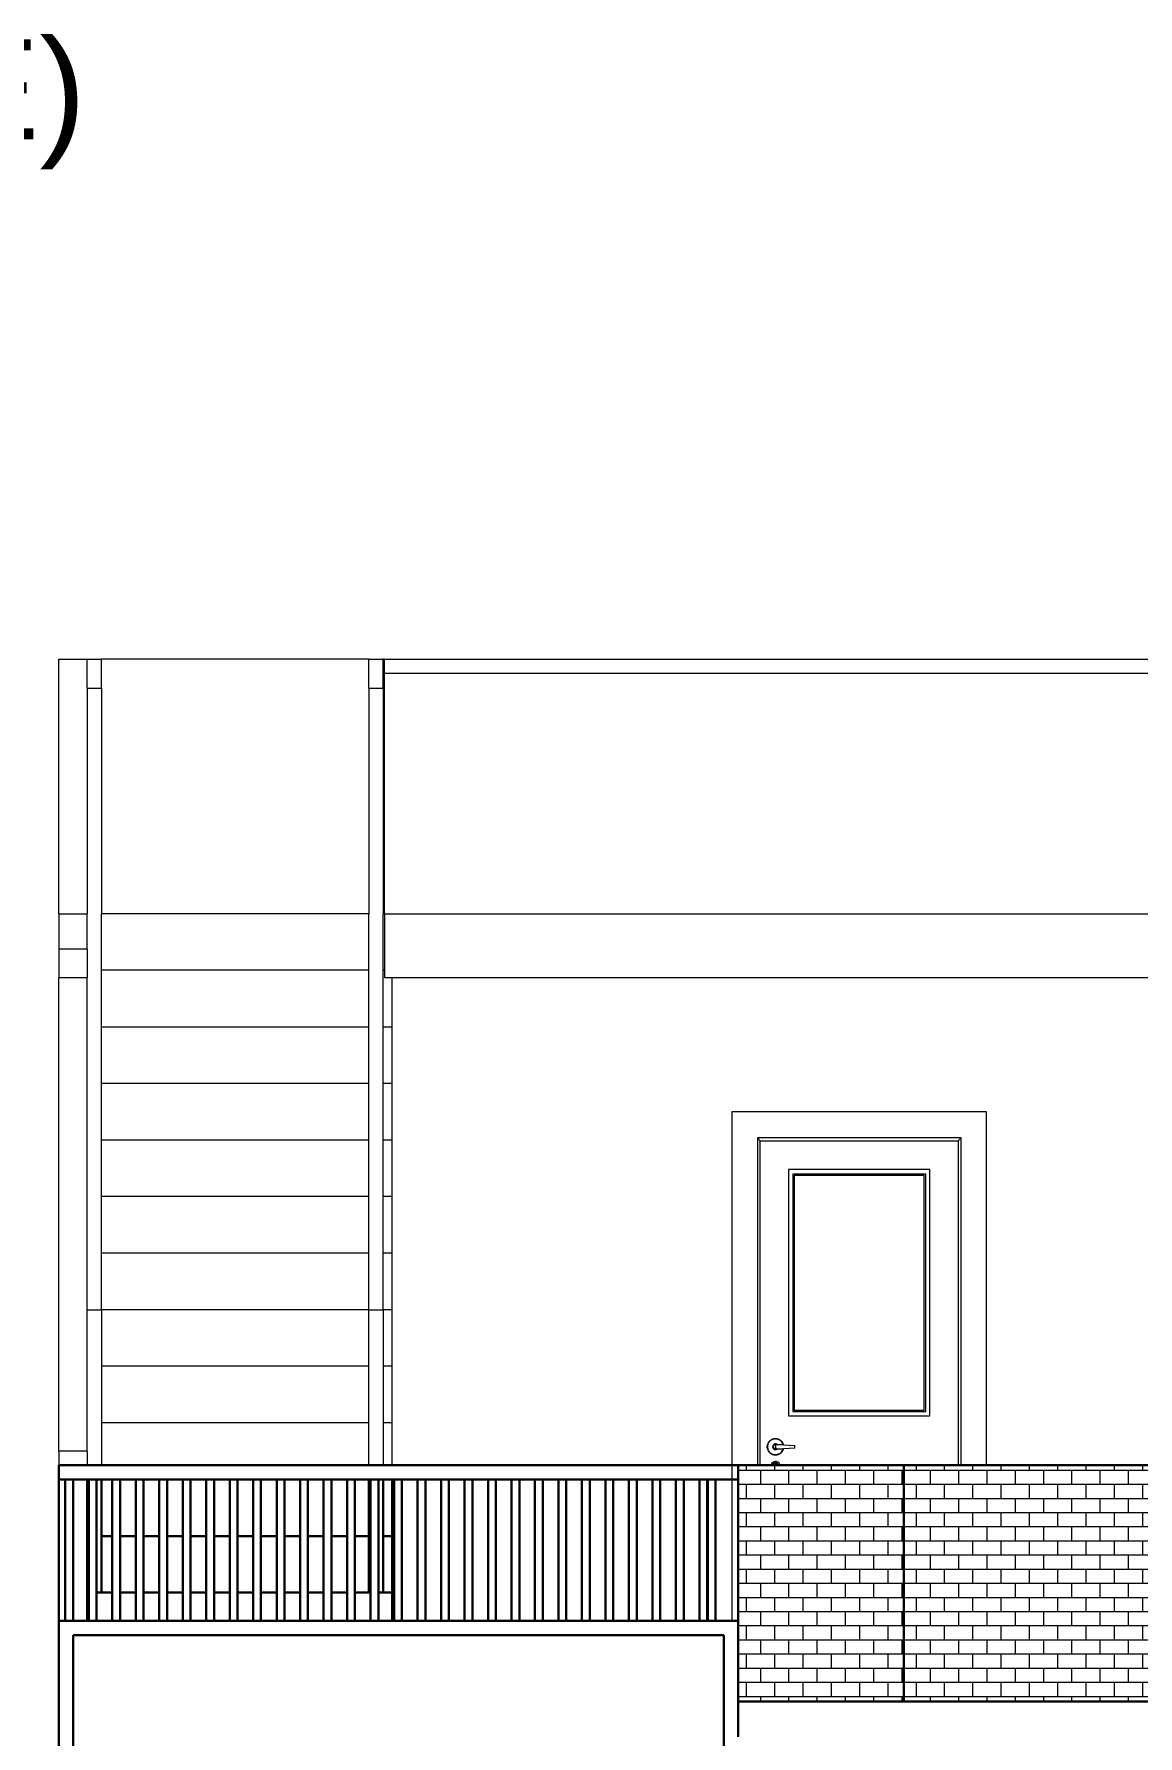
# Model space of a CAD drawing. Header units: inches. Extents: x 5914 to 162157, y -20538 to 282354.
# Drawn here: x 153713.2 to 153869.3, y -15566.5 to -15325.9 of the extents above; entities that cross this region are included whole.
import ezdxf

# ---------------------------------------------------------------- set-up
doc = ezdxf.new("R2010")
doc.units = ezdxf.units.IN
doc.header["$MEASUREMENT"] = 0
for name, color, linetype, lineweight in [('ELE1 RA', 1, 'Continuous', 30), ('ELE2 RA', 130, 'Continuous', 20), ('HATCH RA', 8, 'Continuous', 5)]:
    doc.layers.add(name, color=color, linetype=linetype, lineweight=lineweight)
doc.styles.get("Standard").update_dxf_attribs({"font": 'arial.ttf'})
pattern_1 = [(0, (-3762.0682, 67.065), (0, 2), []), (90, (-3762.0682, 67.065), (-2, 2), [2, -2])]

# ---------------------------------------------------------------- blocks, each defined once
blk = doc.blocks.new('SKBVVL')
at = {"layer": 'HATCH RA', "transparency": 33554687}
h = blk.add_hatch(dxfattribs=at)
h.set_pattern_fill('AR-B816', color=256, scale=0.25)
h.set_pattern_definition(pattern_1)
h.paths.add_polyline_path([(154074.17, -15528.26), (154056.63, -15528.26), (154056.43, -15528.26), (154056.31, -15528.26), (154056.07, -15528.26), (154056, -15528.26), (154055.76, -15528.26), (154055.44, -15528.26), (154053.88, -15528.26), (154053.48, -15528.26), (154050.76, -15528.26), (154050.76, -15550.26), (154050.76, -15561.66), (154074.17, -15561.66)])
h = blk.add_hatch(dxfattribs=at)
h.set_pattern_fill('AR-B816', color=256, scale=0.25)
h.set_pattern_definition(pattern_1)
h.paths.add_polyline_path([(154122.26, -15561.66), (154122.26, -15528.26), (154113.57, -15528.26), (154110.57, -15528.26), (154085.88, -15528.26), (154082.28, -15528.26), (154081.88, -15528.26), (154074.17, -15528.26), (154074.17, -15561.66)])
at = {"layer": 'ELE1 RA'}
for p, q in [((153954.76, -15528.26), (153954.76, -15530.26)), ((153958.76, -15528.26), (153954.76, -15528.26)), ((153954.76, -15530.26), (153955.66, -15530.26)), ((153954.76, -15530.26), (153954.76, -15550.26)), ((153955.66, -15530.26), (153956.77, -15530.26)), ((153955.66, -15530.26), (153955.66, -15550.26)), ((153956.77, -15530.26), (153956.77, -15550.26)), ((153956.77, -15530.26), (153958.76, -15530.26)), ((153960.76, -15528.26), (153958.76, -15528.26)), ((153958.76, -15530.26), (153958.98, -15530.26)), ((153958.76, -15546.26), (153958.76, -15530.26)), ((153958.98, -15530.26), (153960.09, -15530.26)), ((153958.98, -15530.26), (153958.98, -15546.26)), ((153960.09, -15530.26), (153960.76, -15530.26)), ((153960.09, -15530.26), (153960.09, -15546.26)), ((153998.57, -15528.26), (153960.76, -15528.26)), ((153960.76, -15530.26), (153962.3, -15530.26)), ((153960.76, -15530.26), (153960.76, -15538.26)), ((153962.3, -15530.26), (153963.41, -15530.26)), ((153962.3, -15530.26), (153962.3, -15538.26)), ((153963.41, -15530.26), (153965.62, -15530.26)), ((153963.41, -15530.26), (153963.41, -15538.26)), ((153965.62, -15530.26), (153966.73, -15530.26)), ((153965.62, -15530.26), (153965.62, -15538.26)), ((153966.73, -15530.26), (153968.94, -15530.26)), ((153966.73, -15530.26), (153966.73, -15538.26)), ((153968.94, -15530.26), (153970.05, -15530.26)), ((153968.94, -15530.26), (153968.94, -15538.26)), ((153970.05, -15530.26), (153972.26, -15530.26)), ((153970.05, -15530.26), (153970.05, -15538.26)), ((153972.26, -15530.26), (153973.37, -15530.26)), ((153972.26, -15530.26), (153972.26, -15538.26)), ((153973.37, -15530.26), (153975.58, -15530.26)), ((153973.37, -15530.26), (153973.37, -15538.26)), ((153975.58, -15530.26), (153976.69, -15530.26)), ((153975.58, -15530.26), (153975.58, -15538.26)), ((153976.69, -15530.26), (153978.9, -15530.26)), ((153976.69, -15530.26), (153976.69, -15538.26)), ((153978.9, -15530.26), (153980, -15530.26)), ((153978.9, -15530.26), (153978.9, -15538.26)), ((153980, -15530.26), (153982.22, -15530.26)), ((153980, -15530.26), (153980, -15538.26)), ((153982.22, -15530.26), (153983.32, -15530.26)), ((153982.22, -15530.26), (153982.22, -15538.26)), ((153983.32, -15530.26), (153985.54, -15530.26)), ((153983.32, -15530.26), (153983.32, -15538.26)), ((153985.54, -15530.26), (153986.64, -15530.26)), ((153985.54, -15530.26), (153985.54, -15538.26)), ((153986.64, -15530.26), (153988.86, -15530.26)), ((153986.64, -15530.26), (153986.64, -15538.26)), ((153988.86, -15530.26), (153989.96, -15530.26)), ((153988.86, -15530.26), (153988.86, -15538.26)), ((153989.96, -15530.26), (153992.18, -15530.26)), ((153989.96, -15530.26), (153989.96, -15538.26)), ((153992.18, -15530.26), (153993.28, -15530.26)), ((153992.18, -15530.26), (153992.18, -15538.26)), ((153993.28, -15530.26), (153995.5, -15530.26)), ((153993.28, -15530.26), (153993.28, -15538.26)), ((153995.5, -15530.26), (153996.6, -15530.26)), ((153995.5, -15530.26), (153995.5, -15538.26)), ((153996.6, -15530.26), (153998.57, -15530.26)), ((153996.6, -15530.26), (153996.6, -15538.26)), ((154000.57, -15528.26), (153998.57, -15528.26)), ((153998.57, -15530.26), (153998.82, -15530.26)), ((153998.57, -15538.26), (153998.57, -15530.26)), ((153998.82, -15530.26), (153999.92, -15530.26)), ((153998.82, -15530.26), (153998.82, -15546.26)), ((153999.92, -15530.26), (154000.57, -15530.26)), ((153999.92, -15530.26), (153999.92, -15546.26)), ((154001.88, -15528.26), (154000.57, -15528.26)), ((154000.57, -15530.26), (154001.88, -15530.26)), ((154000.57, -15530.26), (154000.57, -15538.26)), ((154050.76, -15528.26), (154001.88, -15528.26)), ((154001.88, -15538.26), (154001.88, -15530.26)), ((154001.88, -15530.26), (154002.14, -15530.26)), ((154002.14, -15530.26), (154003.24, -15530.26)), ((154002.14, -15530.26), (154002.14, -15550.26)), ((154003.24, -15530.26), (154005.45, -15530.26)), ((154003.24, -15530.26), (154003.24, -15550.26)), ((154005.45, -15530.26), (154006.56, -15530.26)), ((154005.45, -15530.26), (154005.45, -15550.26)), ((154006.56, -15530.26), (154008.77, -15530.26)), ((154006.56, -15530.26), (154006.56, -15550.26)), ((154008.77, -15530.26), (154009.88, -15530.26)), ((154008.77, -15530.26), (154008.77, -15550.26)), ((154009.88, -15530.26), (154012.09, -15530.26)), ((154009.88, -15530.26), (154009.88, -15550.26)), ((154012.09, -15530.26), (154013.2, -15530.26)), ((154012.09, -15530.26), (154012.09, -15550.26)), ((154013.2, -15530.26), (154015.41, -15530.26)), ((154013.2, -15530.26), (154013.2, -15550.26)), ((154015.41, -15530.26), (154016.52, -15530.26)), ((154015.41, -15530.26), (154015.41, -15550.26)), ((154016.52, -15530.26), (154018.73, -15530.26)), ((154016.52, -15530.26), (154016.52, -15550.26)), ((154018.73, -15530.26), (154019.84, -15530.26)), ((154018.73, -15530.26), (154018.73, -15550.26)), ((154019.84, -15530.26), (154022.05, -15530.26)), ((154019.84, -15530.26), (154019.84, -15550.26)), ((154022.05, -15530.26), (154023.16, -15530.26)), ((154022.05, -15530.26), (154022.05, -15550.26)), ((154023.16, -15530.26), (154025.37, -15530.26)), ((154023.16, -15530.26), (154023.16, -15550.26)), ((154025.37, -15530.26), (154026.48, -15530.26)), ((154025.37, -15530.26), (154025.37, -15550.26)), ((154026.48, -15530.26), (154028.69, -15530.26)), ((154026.48, -15530.26), (154026.48, -15550.26)), ((154028.69, -15530.26), (154029.8, -15530.26)), ((154028.69, -15530.26), (154028.69, -15550.26)), ((154029.8, -15530.26), (154032.01, -15530.26)), ((154029.8, -15530.26), (154029.8, -15550.26)), ((154032.01, -15530.26), (154033.12, -15530.26)), ((154032.01, -15530.26), (154032.01, -15550.26)), ((154033.12, -15530.26), (154035.33, -15530.26)), ((154033.12, -15530.26), (154033.12, -15550.26)), ((154035.33, -15530.26), (154036.44, -15530.26)), ((154035.33, -15530.26), (154035.33, -15550.26)), ((154036.44, -15530.26), (154038.65, -15530.26)), ((154036.44, -15530.26), (154036.44, -15550.26)), ((154038.65, -15530.26), (154039.76, -15530.26)), ((154038.65, -15530.26), (154038.65, -15550.26)), ((154039.76, -15530.26), (154041.97, -15530.26)), ((154039.76, -15530.26), (154039.76, -15550.26)), ((154041.97, -15530.26), (154043.08, -15530.26)), ((154041.97, -15530.26), (154041.97, -15550.26)), ((154043.08, -15530.26), (154045.29, -15530.26)), ((154043.08, -15530.26), (154043.08, -15550.26)), ((154045.29, -15530.26), (154046.4, -15530.26)), ((154045.29, -15530.26), (154045.29, -15550.26)), ((154046.4, -15530.26), (154046.47, -15530.26)), ((154046.4, -15530.26), (154046.4, -15550.26)), ((154046.47, -15530.26), (154047.58, -15530.26)), ((154046.47, -15530.26), (154046.47, -15550.26)), ((154047.58, -15530.26), (154050.76, -15530.26)), ((154047.58, -15530.26), (154047.58, -15550.26)), ((154050.76, -15528.26), (154050.76, -15550.26)), ((154053.48, -15528.26), (154050.76, -15528.26)), ((154053.88, -15528.26), (154053.48, -15528.26)), ((154055.44, -15528.26), (154053.88, -15528.26)), ((154055.64, -15528.26), (154055.44, -15528.26)), ((154055.76, -15528.26), (154055.64, -15528.26)), ((154056, -15528.26), (154055.76, -15528.26)), ((154056.07, -15528.26), (154056, -15528.26)), ((154056.31, -15528.26), (154056.07, -15528.26)), ((154056.43, -15528.26), (154056.31, -15528.26)), ((154056.63, -15528.26), (154056.43, -15528.26)), ((154074.17, -15528.26), (154056.63, -15528.26)), ((154074.17, -15561.66), (154074.17, -15528.26)), ((154081.88, -15528.26), (154074.17, -15528.26)), ((154082.28, -15528.26), (154081.88, -15528.26)), ((154085.88, -15528.26), (154082.28, -15528.26)), ((154110.57, -15528.26), (154085.88, -15528.26)), ((153962.3, -15538.26), (153960.76, -15538.26)), ((153960.76, -15546.26), (153960.76, -15538.26)), ((153962.3, -15538.26), (153962.3, -15546.26)), ((153965.62, -15538.26), (153963.41, -15538.26)), ((153963.41, -15538.26), (153963.41, -15546.26)), ((153965.62, -15538.26), (153965.62, -15546.26)), ((153968.94, -15538.26), (153966.73, -15538.26)), ((153966.73, -15538.26), (153966.73, -15546.26)), ((153968.94, -15538.26), (153968.94, -15546.26)), ((153972.26, -15538.26), (153970.05, -15538.26)), ((153970.05, -15538.26), (153970.05, -15546.26)), ((153972.26, -15538.26), (153972.26, -15546.26)), ((153975.58, -15538.26), (153973.37, -15538.26)), ((153973.37, -15538.26), (153973.37, -15546.26)), ((153975.58, -15538.26), (153975.58, -15546.26)), ((153978.9, -15538.26), (153976.69, -15538.26)), ((153976.69, -15538.26), (153976.69, -15546.26)), ((153978.9, -15538.26), (153978.9, -15546.26)), ((153982.22, -15538.26), (153980, -15538.26)), ((153980, -15538.26), (153980, -15546.26)), ((153982.22, -15538.26), (153982.22, -15546.26)), ((153985.54, -15538.26), (153983.32, -15538.26)), ((153983.32, -15538.26), (153983.32, -15546.26)), ((153985.54, -15538.26), (153985.54, -15546.26)), ((153988.86, -15538.26), (153986.64, -15538.26)), ((153986.64, -15538.26), (153986.64, -15546.26)), ((153988.86, -15538.26), (153988.86, -15546.26)), ((153992.18, -15538.26), (153989.96, -15538.26)), ((153989.96, -15538.26), (153989.96, -15546.26)), ((153992.18, -15538.26), (153992.18, -15546.26)), ((153995.5, -15538.26), (153993.28, -15538.26)), ((153993.28, -15538.26), (153993.28, -15546.26)), ((153995.5, -15538.26), (153995.5, -15546.26)), ((153998.57, -15538.26), (153996.6, -15538.26)), ((153996.6, -15538.26), (153996.6, -15546.26)), ((153998.57, -15546.26), (153998.57, -15538.26)), ((154001.88, -15538.26), (154000.57, -15538.26)), ((154000.57, -15546.26), (154000.57, -15538.26)), ((154001.88, -15546.26), (154001.88, -15538.26)), ((153958.76, -15550.26), (153958.76, -15546.26)), ((153958.76, -15546.26), (153958.98, -15546.26)), ((153958.98, -15546.26), (153958.98, -15550.26)), ((153960.09, -15546.26), (153960.76, -15546.26)), ((153960.09, -15546.26), (153960.09, -15550.26)), ((153962.3, -15546.26), (153960.76, -15546.26)), ((153962.3, -15546.26), (153962.3, -15550.26)), ((153965.62, -15546.26), (153963.41, -15546.26)), ((153963.41, -15546.26), (153963.41, -15550.26)), ((153965.62, -15546.26), (153965.62, -15550.26)), ((153968.94, -15546.26), (153966.73, -15546.26)), ((153966.73, -15546.26), (153966.73, -15550.26)), ((153968.94, -15546.26), (153968.94, -15550.26)), ((153972.26, -15546.26), (153970.05, -15546.26)), ((153970.05, -15546.26), (153970.05, -15550.26)), ((153972.26, -15546.26), (153972.26, -15550.26)), ((153975.58, -15546.26), (153973.37, -15546.26)), ((153973.37, -15546.26), (153973.37, -15550.26)), ((153975.58, -15546.26), (153975.58, -15550.26)), ((153978.9, -15546.26), (153976.69, -15546.26)), ((153976.69, -15546.26), (153976.69, -15550.26)), ((153978.9, -15546.26), (153978.9, -15550.26)), ((153982.22, -15546.26), (153980, -15546.26)), ((153980, -15546.26), (153980, -15550.26)), ((153982.22, -15546.26), (153982.22, -15550.26)), ((153985.54, -15546.26), (153983.32, -15546.26)), ((153983.32, -15546.26), (153983.32, -15550.26)), ((153985.54, -15546.26), (153985.54, -15550.26)), ((153988.86, -15546.26), (153986.64, -15546.26)), ((153986.64, -15546.26), (153986.64, -15550.26)), ((153988.86, -15546.26), (153988.86, -15550.26)), ((153992.18, -15546.26), (153989.96, -15546.26)), ((153989.96, -15546.26), (153989.96, -15550.26)), ((153992.18, -15546.26), (153992.18, -15550.26)), ((153995.5, -15546.26), (153993.28, -15546.26)), ((153993.28, -15546.26), (153993.28, -15550.26)), ((153995.5, -15546.26), (153995.5, -15550.26)), ((153998.57, -15546.26), (153996.6, -15546.26)), ((153996.6, -15546.26), (153996.6, -15550.26)), ((153998.57, -15546.26), (153998.82, -15546.26)), ((153998.82, -15546.26), (153998.82, -15550.26)), ((153999.92, -15546.26), (154000.57, -15546.26)), ((153999.92, -15546.26), (153999.92, -15550.26)), ((154001.88, -15546.26), (154000.57, -15546.26)), ((154001.88, -15550.26), (154001.88, -15546.26)), ((153955.66, -15550.26), (153954.76, -15550.26)), ((153954.76, -15550.26), (153954.76, -15791.26)), ((153956.77, -15550.26), (153955.66, -15550.26)), ((153958.76, -15550.26), (153956.77, -15550.26)), ((153958.98, -15550.26), (153958.76, -15550.26)), ((153960.09, -15550.26), (153958.98, -15550.26)), ((153962.3, -15550.26), (153960.09, -15550.26)), ((153963.41, -15550.26), (153962.3, -15550.26)), ((153965.62, -15550.26), (153963.41, -15550.26)), ((153966.73, -15550.26), (153965.62, -15550.26)), ((153968.94, -15550.26), (153966.73, -15550.26)), ((153970.05, -15550.26), (153968.94, -15550.26)), ((153972.26, -15550.26), (153970.05, -15550.26)), ((153973.37, -15550.26), (153972.26, -15550.26)), ((153975.58, -15550.26), (153973.37, -15550.26)), ((153976.69, -15550.26), (153975.58, -15550.26)), ((153978.9, -15550.26), (153976.69, -15550.26)), ((153980, -15550.26), (153978.9, -15550.26)), ((153982.22, -15550.26), (153980, -15550.26)), ((153983.32, -15550.26), (153982.22, -15550.26)), ((153985.54, -15550.26), (153983.32, -15550.26)), ((153986.64, -15550.26), (153985.54, -15550.26)), ((153988.86, -15550.26), (153986.64, -15550.26)), ((153989.96, -15550.26), (153988.86, -15550.26)), ((153992.18, -15550.26), (153989.96, -15550.26)), ((153993.28, -15550.26), (153992.18, -15550.26)), ((153995.5, -15550.26), (153993.28, -15550.26)), ((153996.6, -15550.26), (153995.5, -15550.26)), ((153998.82, -15550.26), (153996.6, -15550.26)), ((153999.92, -15550.26), (153998.82, -15550.26)), ((154001.88, -15550.26), (153999.92, -15550.26)), ((154002.14, -15550.26), (154001.88, -15550.26)), ((154003.24, -15550.26), (154002.14, -15550.26)), ((154005.45, -15550.26), (154003.24, -15550.26)), ((154006.56, -15550.26), (154005.45, -15550.26)), ((154008.77, -15550.26), (154006.56, -15550.26)), ((154009.88, -15550.26), (154008.77, -15550.26)), ((154012.09, -15550.26), (154009.88, -15550.26)), ((154013.2, -15550.26), (154012.09, -15550.26)), ((154015.41, -15550.26), (154013.2, -15550.26)), ((154016.52, -15550.26), (154015.41, -15550.26)), ((154018.73, -15550.26), (154016.52, -15550.26)), ((154019.84, -15550.26), (154018.73, -15550.26)), ((154022.05, -15550.26), (154019.84, -15550.26)), ((154023.16, -15550.26), (154022.05, -15550.26)), ((154025.37, -15550.26), (154023.16, -15550.26)), ((154026.48, -15550.26), (154025.37, -15550.26)), ((154028.69, -15550.26), (154026.48, -15550.26)), ((154029.8, -15550.26), (154028.69, -15550.26)), ((154032.01, -15550.26), (154029.8, -15550.26)), ((154033.12, -15550.26), (154032.01, -15550.26)), ((154035.33, -15550.26), (154033.12, -15550.26)), ((154036.44, -15550.26), (154035.33, -15550.26)), ((154038.65, -15550.26), (154036.44, -15550.26)), ((154039.76, -15550.26), (154038.65, -15550.26)), ((154041.97, -15550.26), (154039.76, -15550.26)), ((154043.08, -15550.26), (154041.97, -15550.26)), ((154045.29, -15550.26), (154043.08, -15550.26)), ((154046.4, -15550.26), (154045.29, -15550.26)), ((154046.47, -15550.26), (154046.4, -15550.26)), ((154047.58, -15550.26), (154046.47, -15550.26)), ((154049.88, -15550.26), (154047.58, -15550.26)), ((154050.76, -15550.26), (154049.88, -15550.26)), ((154050.76, -15561.66), (154050.76, -15550.26)), ((153956.76, -15552.26), (153956.76, -15789.26)), ((154048.76, -15552.26), (153956.76, -15552.26)), ((154048.76, -15789.26), (154048.76, -15552.26)), ((154074.17, -15561.66), (154050.76, -15561.66)), ((154050.76, -15561.66), (154050.76, -15566.66)), ((154122.26, -15561.66), (154074.17, -15561.66))]:
    blk.add_line(p, q, dxfattribs=at)
at = {"layer": 'ELE2 RA'}
for p, q in [((153954.76, -15450.26), (153954.76, -15414.26)), ((153954.76, -15414.26), (153958.76, -15414.26)), ((153958.76, -15414.26), (153960.76, -15414.26)), ((153958.76, -15418.34), (153958.76, -15414.26)), ((153960.76, -15418.34), (153960.76, -15414.26)), ((153998.57, -15414.26), (153960.76, -15414.26)), ((153998.57, -15414.26), (154000.57, -15414.26)), ((153998.57, -15418.34), (153998.57, -15414.26)), ((154000.57, -15418.34), (154000.57, -15414.26)), ((154000.76, -15414.26), (154000.57, -15414.26)), ((154000.76, -15416.26), (154000.76, -15414.26)), ((154000.76, -15414.26), (154252.4, -15414.26)), ((154000.76, -15450.26), (154000.76, -15416.26)), ((154000.76, -15416.26), (154250.4, -15416.26)), ((153958.76, -15418.34), (153960.76, -15418.34)), ((153958.76, -15418.34), (153958.76, -15450.26)), ((153960.76, -15418.34), (153960.76, -15450.26)), ((153998.57, -15418.34), (154000.57, -15418.34)), ((153998.57, -15418.34), (153998.57, -15450.26)), ((154000.57, -15418.34), (154000.57, -15450.26)), ((153954.76, -15450.26), (153954.76, -15455.26)), ((153954.76, -15450.26), (153958.76, -15450.26)), ((153958.76, -15455.26), (153958.76, -15450.26)), ((153960.76, -15458.26), (153960.76, -15450.26)), ((153998.57, -15450.26), (153960.76, -15450.26)), ((153998.57, -15458.26), (153998.57, -15450.26)), ((154000.76, -15450.26), (154000.57, -15450.26)), ((154000.57, -15458.26), (154000.57, -15450.26)), ((154000.76, -15450.26), (154216.26, -15450.26)), ((154000.76, -15450.26), (154000.76, -15458.26)), ((153958.76, -15455.26), (153954.76, -15455.26)), ((153954.76, -15455.26), (153954.76, -15459.26)), ((153958.76, -15455.26), (153958.76, -15459.26)), ((153954.76, -15526.26), (153954.76, -15459.26)), ((153954.76, -15459.26), (153958.76, -15459.26)), ((153958.76, -15506.26), (153958.76, -15459.26)), ((153998.57, -15458.26), (153960.76, -15458.26)), ((153960.76, -15466.26), (153960.76, -15458.26)), ((153998.57, -15466.26), (153998.57, -15458.26)), ((154000.76, -15458.26), (154000.57, -15458.26)), ((154000.57, -15466.26), (154000.57, -15458.26)), ((154000.76, -15458.26), (154000.76, -15459.26)), ((154000.76, -15459.26), (154001.88, -15459.26)), ((154001.88, -15466.26), (154001.88, -15459.26)), ((154001.88, -15459.26), (154207.26, -15459.26)), ((153960.76, -15466.26), (153998.57, -15466.26)), ((153960.76, -15474.26), (153960.76, -15466.26)), ((153998.57, -15474.26), (153998.57, -15466.26)), ((154000.57, -15466.26), (154001.88, -15466.26)), ((154000.57, -15474.26), (154000.57, -15466.26)), ((154001.88, -15474.26), (154001.88, -15466.26)), ((153998.57, -15474.26), (153960.76, -15474.26)), ((153960.76, -15482.26), (153960.76, -15474.26)), ((153998.57, -15482.26), (153998.57, -15474.26)), ((154001.88, -15474.26), (154000.57, -15474.26)), ((154000.57, -15482.26), (154000.57, -15474.26)), ((154001.88, -15482.26), (154001.88, -15474.26)), ((154049.88, -15478.26), (154049.88, -15550.26)), ((154085.88, -15478.26), (154049.88, -15478.26)), ((154085.88, -15528.26), (154085.88, -15478.26)), ((153998.57, -15482.26), (153960.76, -15482.26)), ((153960.76, -15490.26), (153960.76, -15482.26)), ((153998.57, -15490.26), (153998.57, -15482.26)), ((154001.88, -15482.26), (154000.57, -15482.26)), ((154000.57, -15490.26), (154000.57, -15482.26)), ((154001.88, -15490.26), (154001.88, -15482.26)), ((154053.48, -15481.95), (154053.88, -15482.36)), ((154053.48, -15481.95), (154053.48, -15528.26)), ((154082.28, -15481.95), (154053.48, -15481.95)), ((154081.88, -15482.36), (154082.28, -15481.95)), ((154082.28, -15528.26), (154082.28, -15481.95)), ((154053.88, -15482.36), (154081.88, -15482.36)), ((154053.88, -15528.26), (154053.88, -15482.36)), ((154081.88, -15482.36), (154081.88, -15528.26)), ((154057.88, -15486.45), (154057.88, -15521.28)), ((154077.88, -15486.45), (154057.88, -15486.45)), ((154058.48, -15487.07), (154058.48, -15520.67)), ((154077.28, -15487.07), (154058.48, -15487.07)), ((154077.28, -15520.67), (154077.28, -15487.07)), ((154077.88, -15521.28), (154077.88, -15486.45)), ((154058.68, -15487.27), (154058.68, -15520.46)), ((154077.08, -15487.27), (154058.68, -15487.27)), ((154077.08, -15520.46), (154077.08, -15487.27)), ((153998.57, -15490.26), (153960.76, -15490.26)), ((153960.76, -15498.26), (153960.76, -15490.26)), ((153998.57, -15498.26), (153998.57, -15490.26)), ((154001.88, -15490.26), (154000.57, -15490.26)), ((154000.57, -15498.26), (154000.57, -15490.26)), ((154001.88, -15498.26), (154001.88, -15490.26)), ((153998.57, -15498.26), (153960.76, -15498.26)), ((153960.76, -15506.26), (153960.76, -15498.26)), ((153998.57, -15506.26), (153998.57, -15498.26)), ((154001.88, -15498.26), (154000.57, -15498.26)), ((154000.57, -15506.26), (154000.57, -15498.26)), ((154001.88, -15506.26), (154001.88, -15498.26)), ((153958.76, -15506.26), (153960.76, -15506.26)), ((153958.76, -15526.26), (153958.76, -15506.26)), ((153998.57, -15506.26), (153960.76, -15506.26)), ((153960.76, -15506.26), (153960.76, -15514.26)), ((153998.57, -15506.26), (154000.57, -15506.26)), ((153998.57, -15514.26), (153998.57, -15506.26)), ((154001.88, -15506.26), (154000.57, -15506.26)), ((154000.57, -15506.26), (154000.57, -15514.26)), ((154001.88, -15514.26), (154001.88, -15506.26)), ((153998.57, -15514.26), (153960.76, -15514.26)), ((153960.76, -15514.26), (153960.76, -15522.26)), ((153998.57, -15522.26), (153998.57, -15514.26)), ((154001.88, -15514.26), (154000.57, -15514.26)), ((154000.57, -15514.26), (154000.57, -15522.26)), ((154001.88, -15522.26), (154001.88, -15514.26)), ((154058.48, -15520.67), (154077.28, -15520.67)), ((154058.68, -15520.46), (154077.08, -15520.46)), ((153998.57, -15522.26), (153960.76, -15522.26)), ((153960.76, -15522.26), (153960.76, -15528.26)), ((153998.57, -15528.26), (153998.57, -15522.26)), ((154001.88, -15522.26), (154000.57, -15522.26)), ((154000.57, -15522.26), (154000.57, -15528.26)), ((154001.88, -15528.26), (154001.88, -15522.26)), ((154057.88, -15521.28), (154077.88, -15521.28)), ((154054.89, -15525.52), (154054.91, -15525.39)), ((154054.89, -15525.52), (154054.91, -15525.39)), ((154054.89, -15525.64), (154054.89, -15525.52)), ((154054.89, -15525.64), (154054.89, -15525.52)), ((154054.89, -15525.76), (154054.89, -15525.64)), ((154054.89, -15525.76), (154054.89, -15525.64)), ((154054.91, -15525.39), (154054.94, -15525.27)), ((154054.91, -15525.39), (154054.94, -15525.27)), ((154054.92, -15525.64), (154054.93, -15525.52)), ((154054.93, -15525.76), (154054.92, -15525.64)), ((154054.93, -15525.52), (154054.94, -15525.4)), ((154054.95, -15525.4), (154054.93, -15525.52)), ((154054.93, -15525.52), (154054.93, -15525.64)), ((154054.93, -15525.64), (154054.93, -15525.76)), ((154054.94, -15525.27), (154054.99, -15525.16)), ((154054.94, -15525.27), (154054.99, -15525.16)), ((154054.94, -15525.4), (154054.97, -15525.28)), ((154054.94, -15525.52), (154054.96, -15525.4)), ((154054.94, -15525.76), (154054.94, -15525.64)), ((154054.98, -15525.29), (154054.95, -15525.4)), ((154054.97, -15525.28), (154055.02, -15525.17)), ((154055.02, -15525.17), (154054.98, -15525.29)), ((154054.99, -15525.16), (154055.04, -15525.04)), ((154054.99, -15525.16), (154055.04, -15525.05)), ((154055.02, -15525.17), (154055.07, -15525.06)), ((154055.08, -15525.07), (154055.02, -15525.17)), ((154055.03, -15525.18), (154055.08, -15525.07)), ((154055.04, -15525.04), (154055.11, -15524.94)), ((154055.04, -15525.05), (154055.11, -15524.94)), ((154055.07, -15525.06), (154055.13, -15524.96)), ((154055.14, -15524.97), (154055.08, -15525.07)), ((154055.11, -15524.94), (154055.18, -15524.84)), ((154055.11, -15524.94), (154055.18, -15524.84)), ((154055.13, -15524.96), (154055.21, -15524.87)), ((154055.21, -15524.87), (154055.14, -15524.97)), ((154055.18, -15524.84), (154055.27, -15524.75)), ((154055.18, -15524.84), (154055.27, -15524.76)), ((154055.21, -15524.87), (154055.29, -15524.78)), ((154055.29, -15524.79), (154055.21, -15524.87)), ((154055.22, -15524.88), (154055.3, -15524.79)), ((154055.27, -15524.75), (154055.36, -15524.68)), ((154055.27, -15524.76), (154055.36, -15524.68)), ((154055.29, -15524.78), (154055.38, -15524.7)), ((154055.39, -15524.71), (154055.29, -15524.79)), ((154055.36, -15524.68), (154055.46, -15524.61)), ((154055.36, -15524.68), (154055.46, -15524.61)), ((154055.38, -15524.7), (154055.48, -15524.64)), ((154055.48, -15524.65), (154055.39, -15524.71)), ((154055.39, -15524.72), (154055.49, -15524.65)), ((154055.46, -15524.61), (154055.57, -15524.55)), ((154055.46, -15524.61), (154055.57, -15524.55)), ((154055.48, -15524.64), (154055.58, -15524.58)), ((154055.59, -15524.59), (154055.48, -15524.65)), ((154055.57, -15524.55), (154055.68, -15524.51)), ((154055.57, -15524.55), (154055.68, -15524.51)), ((154055.58, -15524.58), (154055.69, -15524.54)), ((154055.69, -15524.55), (154055.59, -15524.59)), ((154055.59, -15524.6), (154055.7, -15524.56)), ((154055.65, -15525.6), (154055.64, -15525.64)), ((154055.64, -15525.64), (154055.65, -15525.68)), ((154055.66, -15525.51), (154055.65, -15525.56)), ((154055.65, -15525.56), (154055.65, -15525.6)), ((154055.68, -15525.47), (154055.66, -15525.51)), ((154055.68, -15525.52), (154055.67, -15525.56)), ((154055.67, -15525.56), (154055.67, -15525.6)), ((154055.68, -15525.56), (154055.67, -15525.6)), ((154055.68, -15525.56), (154055.67, -15525.6)), ((154055.67, -15525.6), (154055.67, -15525.64)), ((154055.67, -15525.6), (154055.67, -15525.64)), ((154055.67, -15525.6), (154055.67, -15525.64)), ((154055.67, -15525.64), (154055.67, -15525.68)), ((154055.67, -15525.64), (154055.67, -15525.68)), ((154055.67, -15525.64), (154055.67, -15525.68)), ((154055.68, -15524.51), (154055.8, -15524.47)), ((154055.68, -15524.51), (154055.8, -15524.48)), ((154055.7, -15525.44), (154055.68, -15525.47)), ((154055.71, -15525.49), (154055.68, -15525.47)), ((154055.7, -15525.48), (154055.68, -15525.52)), ((154055.69, -15525.52), (154055.68, -15525.56)), ((154055.69, -15525.52), (154055.68, -15525.56)), ((154055.69, -15525.52), (154055.68, -15525.56)), ((154055.68, -15525.56), (154055.68, -15525.6)), ((154055.68, -15525.6), (154055.68, -15525.64)), ((154055.69, -15525.6), (154055.68, -15525.64)), ((154055.68, -15525.64), (154055.68, -15525.68)), ((154055.68, -15525.64), (154055.69, -15525.68)), ((154055.69, -15524.54), (154055.81, -15524.51)), ((154055.81, -15524.52), (154055.69, -15524.55)), ((154055.7, -15525.48), (154055.69, -15525.52)), ((154055.7, -15525.49), (154055.69, -15525.52)), ((154055.71, -15525.49), (154055.69, -15525.52)), ((154055.7, -15525.53), (154055.69, -15525.56)), ((154055.69, -15525.56), (154055.69, -15525.6)), ((154055.72, -15525.4), (154055.7, -15525.44)), ((154055.72, -15525.45), (154055.7, -15525.48)), ((154055.72, -15525.45), (154055.7, -15525.48)), ((154055.72, -15525.45), (154055.7, -15525.49)), ((154055.71, -15525.49), (154055.7, -15525.53)), ((154055.72, -15525.45), (154055.71, -15525.49)), ((154055.73, -15525.46), (154055.71, -15525.49)), ((154055.75, -15525.37), (154055.72, -15525.4)), ((154055.74, -15525.41), (154055.72, -15525.45)), ((154055.74, -15525.42), (154055.72, -15525.45)), ((154055.74, -15525.42), (154055.72, -15525.45)), ((154055.74, -15525.42), (154055.72, -15525.45)), ((154055.75, -15525.42), (154055.73, -15525.46)), ((154055.74, -15525.57), (154055.73, -15525.61)), ((154055.73, -15525.61), (154055.73, -15525.64)), ((154055.73, -15525.64), (154055.73, -15525.67)), ((154055.76, -15525.38), (154055.74, -15525.41)), ((154055.76, -15525.38), (154055.74, -15525.42)), ((154055.77, -15525.39), (154055.74, -15525.42)), ((154055.77, -15525.39), (154055.74, -15525.42)), ((154055.75, -15525.54), (154055.74, -15525.57)), ((154055.77, -15525.34), (154055.75, -15525.37)), ((154055.78, -15525.4), (154055.75, -15525.42)), ((154055.76, -15525.51), (154055.75, -15525.54)), ((154055.79, -15525.35), (154055.76, -15525.38)), ((154055.79, -15525.36), (154055.76, -15525.38)), ((154055.77, -15525.48), (154055.76, -15525.51)), ((154055.81, -15525.31), (154055.77, -15525.34)), ((154055.79, -15525.36), (154055.77, -15525.39)), ((154055.8, -15525.36), (154055.77, -15525.39)), ((154055.79, -15525.45), (154055.77, -15525.48)), ((154055.8, -15525.37), (154055.78, -15525.4)), ((154055.82, -15525.33), (154055.79, -15525.35)), ((154055.82, -15525.33), (154055.79, -15525.36)), ((154055.82, -15525.33), (154055.79, -15525.36)), ((154055.81, -15525.43), (154055.79, -15525.45)), ((154055.8, -15524.47), (154055.92, -15524.46)), ((154055.8, -15524.48), (154055.92, -15524.46)), ((154055.83, -15525.34), (154055.8, -15525.36)), ((154055.83, -15525.34), (154055.8, -15525.37)), ((154055.81, -15524.51), (154055.92, -15524.49)), ((154055.92, -15524.5), (154055.81, -15524.52)), ((154055.84, -15525.29), (154055.81, -15525.31)), ((154055.83, -15525.41), (154055.81, -15525.43)), ((154055.85, -15525.31), (154055.82, -15525.33)), ((154055.85, -15525.31), (154055.82, -15525.33)), ((154055.86, -15525.31), (154055.82, -15525.33)), ((154055.86, -15525.32), (154055.83, -15525.34)), ((154055.86, -15525.38), (154055.83, -15525.41)), ((154055.88, -15525.27), (154055.84, -15525.29)), ((154055.89, -15525.29), (154055.85, -15525.31)), ((154055.89, -15525.29), (154055.85, -15525.31)), ((154055.89, -15525.29), (154055.86, -15525.31)), ((154055.89, -15525.3), (154055.86, -15525.32)), ((154055.89, -15525.31), (154055.86, -15525.32)), ((154055.89, -15525.37), (154055.86, -15525.38)), ((154055.92, -15525.25), (154055.88, -15525.27)), ((154055.92, -15525.27), (154055.89, -15525.29)), ((154055.92, -15525.28), (154055.89, -15525.29)), ((154055.93, -15525.28), (154055.89, -15525.29)), ((154055.93, -15525.28), (154055.89, -15525.3)), ((154055.93, -15525.29), (154055.89, -15525.31)), ((154055.91, -15525.35), (154055.89, -15525.37)), ((154055.94, -15525.34), (154055.91, -15525.35)), ((154055.92, -15524.46), (154056.04, -15524.45)), ((154055.92, -15524.46), (154056.04, -15524.45)), ((154055.92, -15524.49), (154056.04, -15524.48)), ((154056.04, -15524.49), (154055.92, -15524.5)), ((154055.92, -15524.51), (154056.04, -15524.5)), ((154055.96, -15525.24), (154055.92, -15525.25)), ((154055.96, -15525.26), (154055.92, -15525.27)), ((154055.96, -15525.27), (154055.92, -15525.28)), ((154055.96, -15525.27), (154055.93, -15525.28)), ((154055.96, -15525.27), (154055.93, -15525.28)), ((154055.96, -15525.28), (154055.93, -15525.29)), ((154055.97, -15525.33), (154055.94, -15525.34)), ((154056, -15525.23), (154055.96, -15525.24)), ((154056, -15525.26), (154055.96, -15525.26)), ((154056, -15525.26), (154055.96, -15525.27)), ((154056, -15525.26), (154055.96, -15525.27)), ((154056, -15525.27), (154055.96, -15525.27)), ((154056, -15525.28), (154055.96, -15525.28)), ((154056.01, -15525.33), (154055.97, -15525.33)), ((154056.04, -15525.23), (154056, -15525.23)), ((154056.04, -15525.26), (154056, -15525.26)), ((154056.04, -15525.26), (154056, -15525.26)), ((154056.04, -15525.26), (154056, -15525.26)), ((154056.04, -15525.27), (154056, -15525.27)), ((154056.04, -15525.27), (154056, -15525.28)), ((154056.04, -15525.32), (154056.01, -15525.33)), ((154056.04, -15524.45), (154056.16, -15524.46)), ((154056.04, -15524.45), (154056.16, -15524.46)), ((154056.04, -15524.48), (154056.16, -15524.49)), ((154056.15, -15524.5), (154056.04, -15524.49)), ((154056.08, -15525.23), (154056.04, -15525.23)), ((154056.08, -15525.26), (154056.04, -15525.26)), ((154056.08, -15525.26), (154056.04, -15525.26)), ((154056.08, -15525.26), (154056.04, -15525.26)), ((154056.08, -15525.27), (154056.04, -15525.27)), ((154056.08, -15525.28), (154056.04, -15525.27)), ((154056.07, -15525.33), (154056.04, -15525.32)), ((154056.07, -15525.95), (154056.07, -15525.33)), ((154056.07, -15525.33), (154056.07, -15525.33)), ((154056.1, -15525.33), (154056.07, -15525.33)), ((154056.23, -15525.33), (154056.07, -15525.33)), ((154056.12, -15525.24), (154056.08, -15525.23)), ((154056.12, -15525.26), (154056.08, -15525.26)), ((154056.11, -15525.27), (154056.08, -15525.26)), ((154056.11, -15525.27), (154056.08, -15525.26)), ((154056.11, -15525.27), (154056.08, -15525.27)), ((154056.11, -15525.28), (154056.08, -15525.28)), ((154056.15, -15525.28), (154056.11, -15525.27)), ((154056.15, -15525.28), (154056.11, -15525.27)), ((154056.15, -15525.28), (154056.11, -15525.27)), ((154056.15, -15525.29), (154056.11, -15525.28)), ((154056.16, -15525.25), (154056.12, -15525.24)), ((154056.15, -15525.27), (154056.12, -15525.26)), ((154056.27, -15524.52), (154056.15, -15524.5)), ((154056.15, -15524.51), (154056.27, -15524.53)), ((154056.19, -15525.29), (154056.15, -15525.27)), ((154056.19, -15525.29), (154056.15, -15525.28)), ((154056.19, -15525.29), (154056.15, -15525.28)), ((154056.19, -15525.3), (154056.15, -15525.28)), ((154056.18, -15525.31), (154056.15, -15525.29)), ((154056.16, -15524.46), (154056.28, -15524.47)), ((154056.16, -15524.46), (154056.28, -15524.48)), ((154056.16, -15524.49), (154056.27, -15524.51)), ((154056.2, -15525.27), (154056.16, -15525.25)), ((154056.21, -15525.32), (154056.18, -15525.31)), ((154056.22, -15525.31), (154056.19, -15525.29)), ((154056.22, -15525.31), (154056.19, -15525.29)), ((154056.22, -15525.31), (154056.19, -15525.29)), ((154056.22, -15525.32), (154056.19, -15525.3)), ((154056.24, -15525.29), (154056.2, -15525.27)), ((154056.23, -15525.33), (154056.21, -15525.32)), ((154056.26, -15525.33), (154056.22, -15525.31)), ((154056.25, -15525.33), (154056.22, -15525.31)), ((154056.25, -15525.33), (154056.22, -15525.31)), ((154056.25, -15525.33), (154056.22, -15525.32)), ((154056.25, -15525.33), (154056.23, -15525.33)), ((154056.27, -15525.31), (154056.24, -15525.29)), ((154056.26, -15525.34), (154056.25, -15525.33)), ((154056.25, -15525.34), (154056.25, -15525.33)), ((154056.25, -15525.33), (154056.26, -15525.34)), ((154056.25, -15525.33), (154056.25, -15525.33)), ((154056.26, -15525.34), (154056.25, -15525.34)), ((154056.26, -15525.34), (154056.26, -15525.33)), ((154056.3, -15525.34), (154056.26, -15525.34)), ((154056.26, -15525.34), (154056.26, -15525.34)), ((154056.26, -15525.34), (154056.26, -15525.34)), ((154056.27, -15524.51), (154056.38, -15524.54)), ((154056.38, -15524.55), (154056.27, -15524.52)), ((154056.3, -15525.34), (154056.27, -15525.31)), ((154056.28, -15524.47), (154056.39, -15524.51)), ((154056.28, -15524.48), (154056.39, -15524.51)), ((154056.3, -15525.34), (154056.3, -15525.34)), ((154057.11, -15525.37), (154056.3, -15525.34)), ((154056.38, -15524.54), (154056.49, -15524.58)), ((154056.49, -15524.59), (154056.38, -15524.55)), ((154056.39, -15524.51), (154056.51, -15524.55)), ((154056.39, -15524.51), (154056.51, -15524.55)), ((154056.49, -15524.58), (154056.6, -15524.64)), ((154056.59, -15524.65), (154056.49, -15524.59)), ((154056.49, -15524.6), (154056.59, -15524.65)), ((154056.51, -15524.55), (154056.61, -15524.61)), ((154056.51, -15524.55), (154056.61, -15524.61)), ((154056.69, -15524.71), (154056.59, -15524.65)), ((154056.6, -15524.64), (154056.7, -15524.7)), ((154056.61, -15524.61), (154056.72, -15524.68)), ((154056.61, -15524.61), (154056.71, -15524.68)), ((154056.78, -15524.79), (154056.69, -15524.71)), ((154056.69, -15524.72), (154056.78, -15524.79)), ((154056.7, -15524.7), (154056.79, -15524.78)), ((154056.71, -15524.68), (154056.81, -15524.76)), ((154056.72, -15524.68), (154056.81, -15524.75)), ((154056.86, -15524.87), (154056.78, -15524.79)), ((154056.79, -15524.78), (154056.87, -15524.87)), ((154056.81, -15524.75), (154056.89, -15524.84)), ((154056.81, -15524.76), (154056.89, -15524.84)), ((154056.94, -15524.97), (154056.86, -15524.87)), ((154056.86, -15524.88), (154056.93, -15524.97)), ((154056.87, -15524.87), (154056.94, -15524.96)), ((154056.89, -15524.84), (154056.97, -15524.94)), ((154056.89, -15524.84), (154056.97, -15524.94)), ((154056.94, -15524.96), (154057.01, -15525.06)), ((154057, -15525.07), (154056.94, -15524.97)), ((154056.97, -15524.94), (154057.04, -15525.04)), ((154056.97, -15524.94), (154057.03, -15525.05)), ((154057.05, -15525.17), (154057, -15525.07)), ((154057.01, -15525.06), (154057.06, -15525.17)), ((154057.03, -15525.05), (154057.09, -15525.16)), ((154057.04, -15525.04), (154057.09, -15525.16)), ((154057.09, -15525.29), (154057.05, -15525.17)), ((154057.06, -15525.17), (154057.1, -15525.28)), ((154057.09, -15525.16), (154057.13, -15525.27)), ((154057.09, -15525.16), (154057.13, -15525.27)), ((154057.12, -15525.37), (154057.09, -15525.29)), ((154057.09, -15525.29), (154057.11, -15525.37)), ((154057.1, -15525.28), (154057.13, -15525.37)), ((154057.12, -15525.37), (154057.11, -15525.37)), ((154057.13, -15525.37), (154057.12, -15525.37)), ((154057.13, -15525.27), (154057.16, -15525.38)), ((154057.13, -15525.27), (154057.16, -15525.38)), ((154057.16, -15525.38), (154057.13, -15525.37)), ((154057.16, -15525.38), (154057.16, -15525.38)), ((154057.16, -15525.38), (154058.77, -15525.45)), ((154058.77, -15525.84), (154058.77, -15525.45)), ((153958.76, -15526.26), (153954.76, -15526.26)), ((153954.76, -15526.26), (153954.76, -15528.26)), ((153958.76, -15526.26), (153958.76, -15528.26)), ((154054.91, -15525.89), (154054.89, -15525.76)), ((154054.91, -15525.89), (154054.89, -15525.76)), ((154054.94, -15526.01), (154054.91, -15525.89)), ((154054.94, -15526.01), (154054.91, -15525.89)), ((154054.94, -15525.88), (154054.93, -15525.76)), ((154054.93, -15525.76), (154054.95, -15525.88)), ((154054.97, -15526), (154054.94, -15525.88)), ((154054.99, -15526.12), (154054.94, -15526.01)), ((154054.99, -15526.12), (154054.94, -15526.01)), ((154054.95, -15525.88), (154054.98, -15525.99)), ((154055.02, -15526.11), (154054.97, -15526)), ((154054.98, -15525.99), (154055.02, -15526.11)), ((154055.03, -15526.1), (154054.99, -15525.99)), ((154055.04, -15526.24), (154054.99, -15526.12)), ((154055.04, -15526.23), (154054.99, -15526.12)), ((154055.07, -15526.22), (154055.02, -15526.11)), ((154055.02, -15526.11), (154055.08, -15526.21)), ((154055.11, -15526.34), (154055.04, -15526.24)), ((154055.13, -15526.32), (154055.07, -15526.22)), ((154055.08, -15526.21), (154055.14, -15526.31)), ((154055.18, -15526.44), (154055.11, -15526.34)), ((154055.18, -15526.43), (154055.11, -15526.34)), ((154055.21, -15526.41), (154055.13, -15526.32)), ((154055.14, -15526.31), (154055.21, -15526.41)), ((154055.22, -15526.4), (154055.15, -15526.31)), ((154055.27, -15526.52), (154055.18, -15526.43)), ((154055.27, -15526.52), (154055.18, -15526.44)), ((154055.29, -15526.5), (154055.21, -15526.41)), ((154055.21, -15526.41), (154055.29, -15526.49)), ((154055.36, -15526.6), (154055.27, -15526.52)), ((154055.36, -15526.6), (154055.27, -15526.52)), ((154055.29, -15526.49), (154055.39, -15526.57)), ((154055.38, -15526.57), (154055.29, -15526.5)), ((154055.39, -15526.56), (154055.3, -15526.49)), ((154055.46, -15526.67), (154055.36, -15526.6)), ((154055.46, -15526.67), (154055.36, -15526.6)), ((154055.48, -15526.64), (154055.38, -15526.57)), ((154055.39, -15526.57), (154055.48, -15526.63)), ((154055.57, -15526.73), (154055.46, -15526.67)), ((154055.57, -15526.73), (154055.46, -15526.67)), ((154055.52, -15527.99), (154055.46, -15528.14)), ((154055.48, -15526.63), (154055.59, -15526.69)), ((154055.58, -15526.7), (154055.48, -15526.64)), ((154055.52, -15527.99), (154055.61, -15527.86)), ((154055.68, -15526.77), (154055.57, -15526.73)), ((154055.68, -15526.77), (154055.57, -15526.73)), ((154055.69, -15526.74), (154055.58, -15526.7)), ((154055.7, -15526.72), (154055.59, -15526.68)), ((154055.59, -15526.69), (154055.69, -15526.73)), ((154055.61, -15527.86), (154055.74, -15527.77)), ((154055.65, -15525.68), (154055.65, -15525.72)), ((154055.65, -15525.72), (154055.66, -15525.77)), ((154055.66, -15525.77), (154055.68, -15525.81)), ((154055.67, -15525.68), (154055.67, -15525.72)), ((154055.67, -15525.68), (154055.68, -15525.72)), ((154055.67, -15525.68), (154055.68, -15525.72)), ((154055.67, -15525.72), (154055.68, -15525.76)), ((154055.68, -15525.68), (154055.68, -15525.72)), ((154055.68, -15525.72), (154055.69, -15525.76)), ((154055.68, -15525.72), (154055.69, -15525.76)), ((154055.68, -15525.72), (154055.69, -15525.76)), ((154055.68, -15525.76), (154055.7, -15525.8)), ((154055.68, -15525.81), (154055.7, -15525.84)), ((154055.8, -15526.8), (154055.68, -15526.77)), ((154055.8, -15526.8), (154055.68, -15526.77)), ((154055.69, -15525.68), (154055.69, -15525.72)), ((154055.69, -15525.72), (154055.7, -15525.75)), ((154055.69, -15525.76), (154055.7, -15525.79)), ((154055.69, -15525.76), (154055.7, -15525.79)), ((154055.69, -15525.76), (154055.71, -15525.79)), ((154055.69, -15526.73), (154055.81, -15526.76)), ((154055.81, -15526.77), (154055.69, -15526.74)), ((154055.76, -15528.01), (154055.69, -15528.09)), ((154055.7, -15525.75), (154055.71, -15525.79)), ((154055.7, -15525.79), (154055.72, -15525.83)), ((154055.7, -15525.79), (154055.72, -15525.83)), ((154055.7, -15525.8), (154055.72, -15525.83)), ((154055.7, -15525.84), (154055.72, -15525.88)), ((154055.71, -15525.79), (154055.72, -15525.83)), ((154055.71, -15525.79), (154055.73, -15525.82)), ((154055.72, -15525.83), (154055.74, -15525.87)), ((154055.72, -15525.83), (154055.74, -15525.86)), ((154055.72, -15525.83), (154055.74, -15525.86)), ((154055.72, -15525.83), (154055.74, -15525.86)), ((154055.72, -15525.88), (154055.75, -15525.91)), ((154055.73, -15525.67), (154055.74, -15525.71)), ((154055.73, -15525.82), (154055.75, -15525.85)), ((154055.74, -15525.71), (154055.75, -15525.74)), ((154055.74, -15525.86), (154055.76, -15525.89)), ((154055.74, -15525.86), (154055.77, -15525.89)), ((154055.74, -15525.86), (154055.77, -15525.89)), ((154055.74, -15525.87), (154055.76, -15525.9)), ((154055.74, -15527.77), (154055.88, -15527.7)), ((154055.75, -15525.74), (154055.76, -15525.77)), ((154055.75, -15525.85), (154055.78, -15525.88)), ((154055.75, -15525.91), (154055.77, -15525.94)), ((154055.76, -15525.77), (154055.77, -15525.8)), ((154055.76, -15525.89), (154055.79, -15525.92)), ((154055.76, -15525.9), (154055.79, -15525.93)), ((154055.84, -15527.94), (154055.76, -15528.01)), ((154055.77, -15525.8), (154055.79, -15525.82)), ((154055.77, -15525.89), (154055.79, -15525.92)), ((154055.77, -15525.89), (154055.8, -15525.92)), ((154055.77, -15525.94), (154055.81, -15525.97)), ((154055.78, -15525.88), (154055.8, -15525.91)), ((154055.79, -15525.82), (154055.81, -15525.85)), ((154055.79, -15525.92), (154055.82, -15525.95)), ((154055.79, -15525.92), (154055.82, -15525.95)), ((154055.79, -15525.93), (154055.82, -15525.95)), ((154055.8, -15525.91), (154055.83, -15525.94)), ((154055.8, -15525.92), (154055.83, -15525.94)), ((154055.92, -15526.82), (154055.8, -15526.8)), ((154055.92, -15526.82), (154055.8, -15526.8)), ((154055.81, -15525.85), (154055.83, -15525.87)), ((154055.81, -15525.97), (154055.84, -15525.99)), ((154055.81, -15526.76), (154055.92, -15526.78)), ((154055.92, -15526.79), (154055.81, -15526.77)), ((154055.82, -15525.95), (154055.85, -15525.97)), ((154055.82, -15525.95), (154055.85, -15525.97)), ((154055.82, -15525.95), (154055.86, -15525.97)), ((154055.83, -15525.87), (154055.86, -15525.89)), ((154055.83, -15525.94), (154055.86, -15525.96)), ((154055.83, -15525.94), (154055.86, -15525.96)), ((154055.84, -15525.99), (154055.88, -15526.01)), ((154055.93, -15527.9), (154055.84, -15527.94)), ((154055.85, -15525.97), (154055.89, -15525.99)), ((154055.85, -15525.97), (154055.89, -15525.99)), ((154055.86, -15525.89), (154055.89, -15525.91)), ((154055.86, -15525.96), (154055.89, -15525.98)), ((154055.86, -15525.96), (154055.89, -15525.97)), ((154055.86, -15525.96), (154055.86, -15525.96)), ((154055.86, -15525.97), (154055.89, -15525.98)), ((154055.88, -15526.01), (154055.92, -15526.03)), ((154055.88, -15527.7), (154056.04, -15527.68)), ((154055.89, -15525.91), (154055.91, -15525.93)), ((154055.89, -15525.97), (154055.93, -15525.99)), ((154055.89, -15525.98), (154055.93, -15526)), ((154055.89, -15525.98), (154055.93, -15526)), ((154055.89, -15525.99), (154055.92, -15526.01)), ((154055.89, -15525.99), (154055.92, -15526)), ((154055.97, -15528.02), (154055.9, -15528.05)), ((154055.91, -15525.93), (154055.94, -15525.94)), ((154055.92, -15526), (154055.96, -15526.01)), ((154055.92, -15526.01), (154055.96, -15526.02)), ((154055.92, -15526.03), (154055.96, -15526.04)), ((154056.04, -15526.78), (154055.92, -15526.77)), ((154055.92, -15526.78), (154056.04, -15526.79)), ((154056.04, -15526.8), (154055.92, -15526.79)), ((154056.04, -15526.83), (154055.92, -15526.82)), ((154056.04, -15526.83), (154055.92, -15526.82)), ((154055.93, -15525.99), (154055.96, -15526)), ((154055.93, -15526), (154055.96, -15526.01)), ((154055.93, -15526), (154055.96, -15526.01)), ((154056.04, -15527.89), (154055.93, -15527.9)), ((154055.94, -15525.94), (154055.97, -15525.95)), ((154055.96, -15526), (154056, -15526)), ((154055.96, -15526.01), (154056, -15526.02)), ((154055.96, -15526.01), (154056, -15526.02)), ((154055.96, -15526.01), (154056, -15526.01)), ((154055.96, -15526.02), (154056, -15526.02)), ((154055.96, -15526.04), (154056, -15526.04)), ((154055.97, -15525.95), (154056.01, -15525.95)), ((154056.04, -15528.01), (154055.97, -15528.02)), ((154056, -15526), (154056.04, -15526.01)), ((154056, -15526.01), (154056.04, -15526.01)), ((154056, -15526.02), (154056.04, -15526.02)), ((154056, -15526.02), (154056.04, -15526.02)), ((154056, -15526.02), (154056.04, -15526.02)), ((154056, -15526.04), (154056.04, -15526.05)), ((154056.01, -15525.95), (154056.04, -15525.95)), ((154056.04, -15525.95), (154056.07, -15525.95)), ((154056.04, -15526.01), (154056.08, -15526)), ((154056.04, -15526.01), (154056.08, -15526.01)), ((154056.04, -15526.02), (154056.08, -15526.02)), ((154056.04, -15526.02), (154056.08, -15526.02)), ((154056.04, -15526.02), (154056.08, -15526.02)), ((154056.04, -15526.05), (154056.08, -15526.04)), ((154056.04, -15526.79), (154056.15, -15526.78)), ((154056.16, -15526.79), (154056.04, -15526.8)), ((154056.16, -15526.82), (154056.04, -15526.83)), ((154056.16, -15526.82), (154056.04, -15526.83)), ((154056.19, -15527.7), (154056.04, -15527.68)), ((154056.14, -15527.9), (154056.04, -15527.89)), ((154056.04, -15528.01), (154056.11, -15528.02)), ((154056.07, -15525.95), (154056.07, -15525.95)), ((154056.07, -15525.95), (154056.1, -15525.95)), ((154056.07, -15525.95), (154056.23, -15525.95)), ((154056.08, -15526), (154056.11, -15526)), ((154056.08, -15526.02), (154056.11, -15526.01)), ((154056.08, -15526.02), (154056.11, -15526.01)), ((154056.08, -15526.01), (154056.11, -15526.01)), ((154056.08, -15526.02), (154056.12, -15526.02)), ((154056.08, -15526.04), (154056.12, -15526.04)), ((154056.11, -15526), (154056.15, -15525.99)), ((154056.11, -15526.01), (154056.15, -15526)), ((154056.11, -15526.01), (154056.15, -15526)), ((154056.11, -15526.01), (154056.15, -15526)), ((154056.18, -15528.05), (154056.11, -15528.02)), ((154056.12, -15526.02), (154056.15, -15526.01)), ((154056.12, -15526.04), (154056.16, -15526.03)), ((154056.24, -15527.94), (154056.14, -15527.9)), ((154056.15, -15525.99), (154056.18, -15525.97)), ((154056.15, -15526), (154056.19, -15525.98)), ((154056.15, -15526), (154056.19, -15525.98)), ((154056.15, -15526.01), (154056.19, -15525.99)), ((154056.15, -15526), (154056.19, -15525.99)), ((154056.27, -15526.75), (154056.15, -15526.77)), ((154056.15, -15526.78), (154056.27, -15526.76)), ((154056.16, -15526.03), (154056.2, -15526.01)), ((154056.27, -15526.77), (154056.16, -15526.79)), ((154056.28, -15526.8), (154056.16, -15526.82)), ((154056.28, -15526.8), (154056.16, -15526.82)), ((154056.18, -15525.97), (154056.21, -15525.96)), ((154056.19, -15525.98), (154056.22, -15525.96)), ((154056.19, -15525.99), (154056.22, -15525.97)), ((154056.19, -15525.99), (154056.22, -15525.97)), ((154056.19, -15525.98), (154056.22, -15525.97)), ((154056.19, -15527.7), (154056.34, -15527.77)), ((154056.2, -15526.01), (154056.24, -15525.99)), ((154056.21, -15525.96), (154056.23, -15525.95)), ((154056.22, -15525.97), (154056.26, -15525.95)), ((154056.22, -15525.97), (154056.25, -15525.95)), ((154056.22, -15525.97), (154056.25, -15525.95)), ((154056.22, -15525.96), (154056.25, -15525.95)), ((154056.23, -15525.95), (154056.25, -15525.95)), ((154056.24, -15525.99), (154056.27, -15525.97)), ((154056.32, -15528.01), (154056.24, -15527.94)), ((154056.25, -15525.95), (154056.26, -15525.94)), ((154056.26, -15525.94), (154056.25, -15525.95)), ((154056.25, -15525.95), (154056.26, -15525.94)), ((154056.25, -15525.95), (154056.25, -15525.95)), ((154056.26, -15525.95), (154056.26, -15525.94)), ((154056.26, -15525.94), (154056.3, -15525.94)), ((154056.26, -15525.94), (154056.26, -15525.94)), ((154056.26, -15525.94), (154056.26, -15525.94)), ((154056.27, -15525.97), (154056.3, -15525.94)), ((154056.38, -15526.72), (154056.27, -15526.75)), ((154056.27, -15526.76), (154056.38, -15526.73)), ((154056.38, -15526.74), (154056.27, -15526.77)), ((154056.39, -15526.77), (154056.28, -15526.8)), ((154056.39, -15526.77), (154056.28, -15526.8)), ((154056.3, -15525.94), (154057.11, -15525.91)), ((154056.38, -15528.09), (154056.32, -15528.01)), ((154056.46, -15527.86), (154056.34, -15527.77)), ((154056.38, -15526.73), (154056.49, -15526.69)), ((154056.49, -15526.7), (154056.38, -15526.74)), ((154056.51, -15526.73), (154056.39, -15526.77)), ((154056.51, -15526.73), (154056.39, -15526.77)), ((154056.46, -15527.86), (154056.56, -15527.99)), ((154056.49, -15526.69), (154056.59, -15526.63)), ((154056.6, -15526.64), (154056.49, -15526.7)), ((154056.61, -15526.67), (154056.51, -15526.73)), ((154056.61, -15526.67), (154056.51, -15526.73)), ((154056.56, -15527.99), (154056.62, -15528.14)), ((154056.59, -15526.63), (154056.69, -15526.57)), ((154056.7, -15526.57), (154056.6, -15526.64)), ((154056.72, -15526.6), (154056.61, -15526.67)), ((154056.71, -15526.6), (154056.61, -15526.67)), ((154056.69, -15526.57), (154056.78, -15526.49)), ((154056.79, -15526.5), (154056.7, -15526.57)), ((154056.81, -15526.52), (154056.71, -15526.6)), ((154056.81, -15526.52), (154056.72, -15526.6)), ((154056.86, -15526.4), (154056.78, -15526.49)), ((154056.78, -15526.49), (154056.86, -15526.41)), ((154056.87, -15526.41), (154056.79, -15526.5)), ((154056.89, -15526.43), (154056.81, -15526.52)), ((154056.89, -15526.44), (154056.81, -15526.52)), ((154056.86, -15526.41), (154056.94, -15526.31)), ((154056.94, -15526.32), (154056.87, -15526.41)), ((154056.97, -15526.34), (154056.89, -15526.44)), ((154056.97, -15526.34), (154056.89, -15526.43)), ((154056.99, -15526.21), (154056.93, -15526.31)), ((154056.94, -15526.31), (154057, -15526.21)), ((154057.01, -15526.22), (154056.94, -15526.32)), ((154057.03, -15526.23), (154056.97, -15526.34)), ((154057.04, -15526.24), (154056.97, -15526.34)), ((154057, -15526.21), (154057.05, -15526.11)), ((154057.06, -15526.11), (154057.01, -15526.22)), ((154057.09, -15526.12), (154057.03, -15526.23)), ((154057.09, -15526.12), (154057.04, -15526.24)), ((154057.05, -15526.11), (154057.09, -15525.99)), ((154057.09, -15525.99), (154057.05, -15526.1)), ((154057.1, -15526), (154057.06, -15526.11)), ((154057.09, -15525.99), (154057.12, -15525.91)), ((154057.11, -15525.91), (154057.09, -15525.99)), ((154057.13, -15526.01), (154057.09, -15526.12)), ((154057.13, -15526.01), (154057.09, -15526.12)), ((154057.13, -15525.91), (154057.1, -15526)), ((154057.11, -15525.91), (154057.12, -15525.91)), ((154057.12, -15525.91), (154057.13, -15525.91)), ((154057.16, -15525.91), (154057.13, -15526.01)), ((154057.16, -15525.91), (154057.13, -15526.01)), ((154057.13, -15525.91), (154057.16, -15525.91)), ((154058.77, -15525.84), (154057.16, -15525.91)), ((154057.16, -15525.91), (154057.16, -15525.91)), ((154055.46, -15528.14), (154055.44, -15528.26)), ((154055.65, -15528.19), (154055.64, -15528.26)), ((154055.69, -15528.09), (154055.65, -15528.19)), ((154055.77, -15528.22), (154055.76, -15528.26)), ((154055.8, -15528.15), (154055.77, -15528.22)), ((154055.84, -15528.09), (154055.8, -15528.15)), ((154055.9, -15528.05), (154055.84, -15528.09)), ((154056, -15528.09), (154056.07, -15528.09)), ((154056, -15528.26), (154056, -15528.09)), ((154056.07, -15528.09), (154056.07, -15528.26)), ((154056.24, -15528.09), (154056.18, -15528.05)), ((154056.28, -15528.15), (154056.24, -15528.09)), ((154056.31, -15528.22), (154056.28, -15528.15)), ((154056.31, -15528.26), (154056.31, -15528.22)), ((154056.42, -15528.19), (154056.38, -15528.09)), ((154056.43, -15528.26), (154056.42, -15528.19)), ((154056.62, -15528.14), (154056.63, -15528.26))]:
    blk.add_line(p, q, dxfattribs=at)

msp = doc.modelspace()

# ---------------------------------------------------------------- block references
msp.add_blockref('SKBVVL', (-238.02, 0))

# ---------------------------------------------------------------- texts
at = {"insert": (153415.64, -15326.61), "char_height": 14.1327, "attachment_point": 1}
msp.add_mtext_dynamic_manual_height_columns('LOCATION MAP( NOT IN SCALE)', width=397.2458, gutter_width=70.66, heights=[0], dxfattribs=at)

doc.saveas('drawing.dxf')
